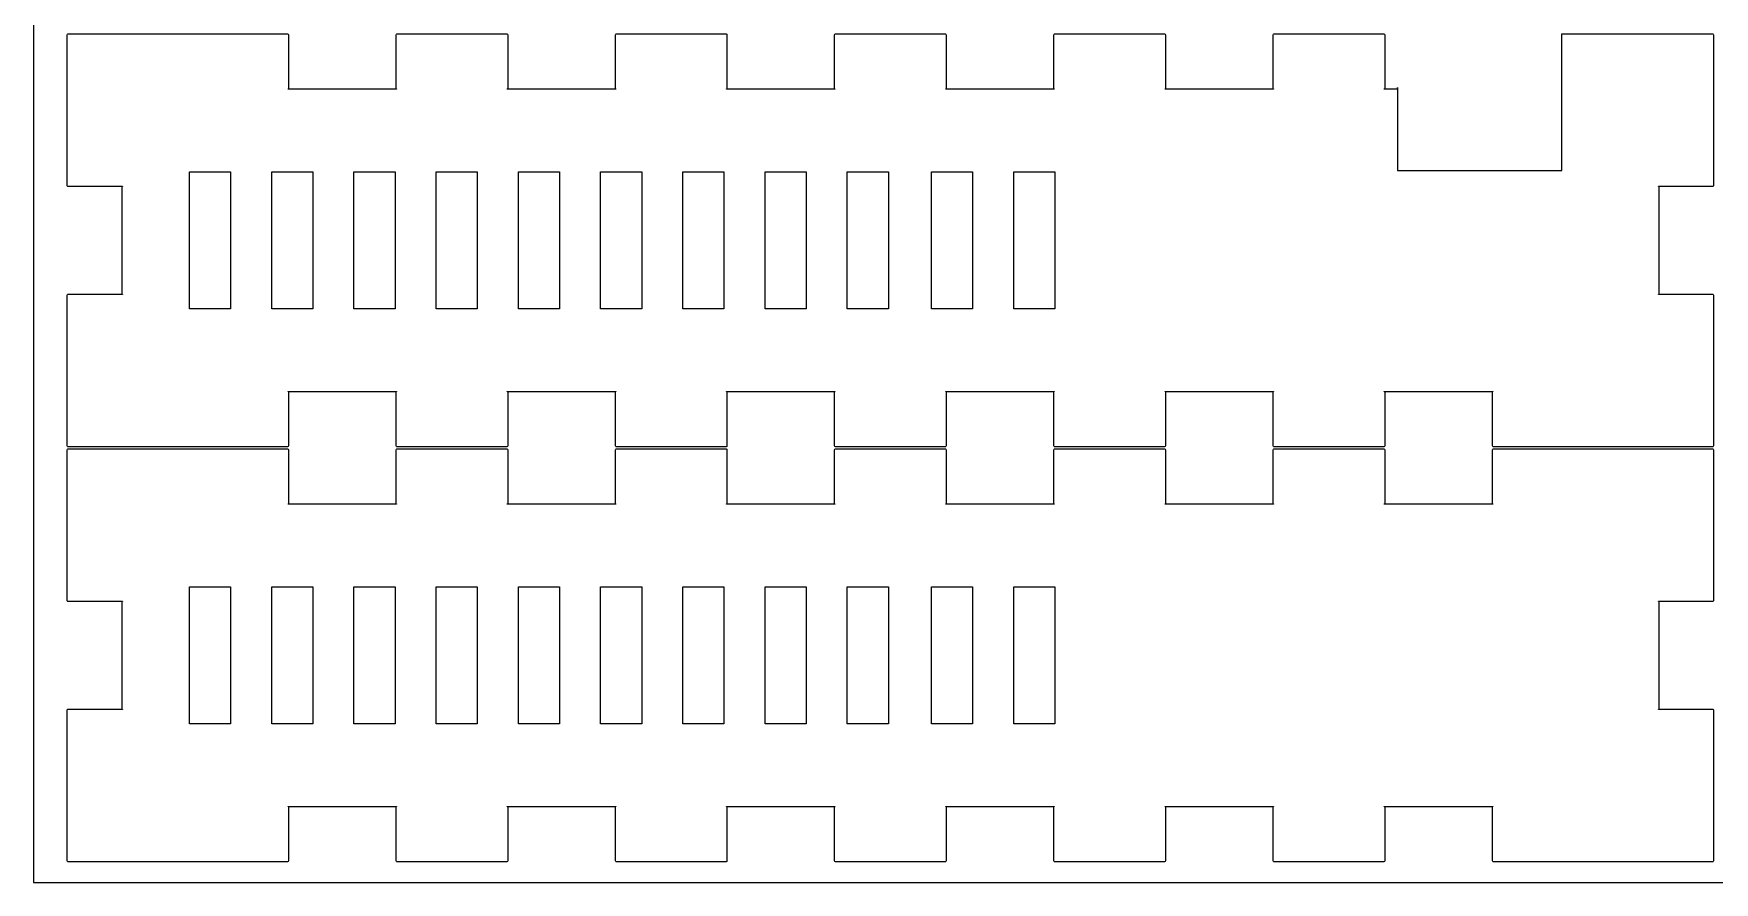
# Model space of a CAD drawing. Extents: x -34 to 366, y 525 to 825.
# Drawn here: x -33.8 to 88.8, y 525.1 to 587.1 of the extents above; entities that cross this region are included whole.
import ezdxf

# ---------------------------------------------------------------- set-up
doc = ezdxf.new("R2010")
doc.units = 0
doc.header["$MEASUREMENT"] = 0
doc.layers.add('CUT', color=30, linetype='CONTINUOUS')

msp = doc.modelspace()

# ---------------------------------------------------------------- linework, layer by layer
at = {"layer": 'CUT'}
for p, q in [((-31.38, 587), (-31.36, 587.04)), ((-31.38, 586.99), (-31.38, 587)), ((-31.38, 582.99), (-31.38, 586.99)), ((-31.36, 587.04), (-31.33, 587.06)), ((-31.33, 587.06), (-31.31, 587.06)), ((-31.31, 587.06), (-27.31, 587.06)), ((-27.31, 587.06), (-15.31, 587.06)), ((-15.31, 587.06), (-15.3, 587.06)), ((-15.3, 587.06), (-15.26, 587.04)), ((-15.26, 587.04), (-15.24, 587)), ((-15.24, 587), (-15.24, 586.99)), ((-15.24, 586.99), (-15.24, 583.06)), ((-7.38, 587), (-7.36, 587.04)), ((-7.38, 586.99), (-7.38, 587)), ((-7.38, 583.06), (-7.38, 586.99)), ((-7.36, 587.04), (-7.33, 587.06)), ((-7.33, 587.06), (-7.31, 587.06)), ((-7.31, 587.06), (0.69, 587.06)), ((0.69, 587.06), (0.7, 587.06)), ((0.7, 587.06), (0.74, 587.04)), ((0.74, 587.04), (0.76, 587)), ((0.76, 587), (0.76, 586.99)), ((0.76, 586.99), (0.76, 583.06)), ((8.62, 587), (8.64, 587.04)), ((8.62, 586.99), (8.62, 587)), ((8.62, 583.06), (8.62, 586.99)), ((8.64, 587.04), (8.67, 587.06)), ((8.67, 587.06), (8.69, 587.06)), ((8.69, 587.06), (16.69, 587.06)), ((16.69, 587.06), (16.7, 587.06)), ((16.7, 587.06), (16.74, 587.04)), ((16.74, 587.04), (16.76, 587)), ((16.76, 587), (16.76, 586.99)), ((16.76, 586.99), (16.76, 583.06)), ((24.62, 587), (24.64, 587.04)), ((24.62, 586.99), (24.62, 587)), ((24.62, 583.06), (24.62, 586.99)), ((24.64, 587.04), (24.67, 587.06)), ((24.67, 587.06), (24.69, 587.06)), ((24.69, 587.06), (32.69, 587.06)), ((32.69, 587.06), (32.7, 587.06)), ((32.7, 587.06), (32.74, 587.04)), ((32.74, 587.04), (32.76, 587)), ((32.76, 587), (32.76, 586.99)), ((32.76, 586.99), (32.76, 583.06)), ((40.62, 587), (40.64, 587.04)), ((40.62, 586.99), (40.62, 587)), ((40.62, 583.06), (40.62, 586.99)), ((40.64, 587.04), (40.67, 587.06)), ((40.67, 587.06), (40.69, 587.06)), ((40.69, 587.06), (48.69, 587.06)), ((48.69, 587.06), (48.7, 587.06)), ((48.7, 587.06), (48.74, 587.04)), ((48.74, 587.04), (48.76, 587)), ((48.76, 587), (48.76, 586.99)), ((48.76, 586.99), (48.76, 583.06)), ((56.62, 587), (56.64, 587.04)), ((56.62, 586.99), (56.62, 587)), ((56.62, 583.06), (56.62, 586.99)), ((56.64, 587.04), (56.67, 587.06)), ((56.67, 587.06), (56.69, 587.06)), ((56.69, 587.06), (64.69, 587.06)), ((64.69, 587.06), (64.7, 587.06)), ((64.7, 587.06), (64.74, 587.04)), ((64.74, 587.04), (64.76, 587)), ((64.76, 587), (64.76, 586.99)), ((64.76, 586.99), (64.76, 583.06)), ((77.69, 583.14), (77.69, 587.06)), ((77.69, 587.06), (84.69, 587.06)), ((84.69, 587.06), (88.69, 587.06)), ((88.69, 587.06), (88.7, 587.06)), ((88.7, 587.06), (88.74, 587.04)), ((88.74, 587.04), (88.76, 587)), ((88.76, 587), (88.76, 586.99)), ((88.76, 586.99), (88.76, 582.99)), ((-31.38, 575.99), (-31.38, 582.99)), ((-15.27, 583.05), (-15.25, 583.06)), ((-15.27, 583.03), (-15.27, 583.05)), ((-15.25, 583.03), (-15.27, 583.03)), ((-15.25, 583.06), (-15.24, 583.06)), ((-15.24, 583.05), (-15.25, 583.03)), ((-15.24, 583.06), (-15.24, 583.05)), ((-15.24, 583.06), (-7.38, 583.06)), ((-7.38, 583.06), (-7.38, 583.06)), ((-7.38, 583.06), (-7.35, 583.05)), ((-7.38, 583.05), (-7.38, 583.06)), ((-7.37, 583.03), (-7.38, 583.05)), ((-7.36, 583.03), (-7.37, 583.03)), ((-7.35, 583.05), (-7.36, 583.03)), ((0.73, 583.05), (0.75, 583.06)), ((0.73, 583.03), (0.73, 583.05)), ((0.75, 583.03), (0.73, 583.03)), ((0.75, 583.06), (0.76, 583.06)), ((0.76, 583.05), (0.75, 583.03)), ((0.76, 583.06), (0.76, 583.05)), ((0.76, 583.06), (8.62, 583.06)), ((8.62, 583.06), (8.62, 583.06)), ((8.62, 583.06), (8.65, 583.05)), ((8.62, 583.05), (8.62, 583.06)), ((8.63, 583.03), (8.62, 583.05)), ((8.64, 583.03), (8.63, 583.03)), ((8.65, 583.05), (8.64, 583.03)), ((16.73, 583.05), (16.75, 583.06)), ((16.73, 583.03), (16.73, 583.05)), ((16.75, 583.03), (16.73, 583.03)), ((16.75, 583.06), (16.76, 583.06)), ((16.76, 583.05), (16.75, 583.03)), ((16.76, 583.06), (16.76, 583.05)), ((16.76, 583.06), (24.62, 583.06)), ((24.62, 583.06), (24.62, 583.06)), ((24.62, 583.06), (24.65, 583.05)), ((24.62, 583.05), (24.62, 583.06)), ((24.63, 583.03), (24.62, 583.05)), ((24.64, 583.03), (24.63, 583.03)), ((24.65, 583.05), (24.64, 583.03)), ((32.73, 583.05), (32.75, 583.06)), ((32.73, 583.03), (32.73, 583.05)), ((32.75, 583.03), (32.73, 583.03)), ((32.75, 583.06), (32.76, 583.06)), ((32.76, 583.05), (32.75, 583.03)), ((32.76, 583.06), (32.76, 583.05)), ((32.76, 583.06), (40.62, 583.06)), ((40.62, 583.06), (40.62, 583.06)), ((40.62, 583.06), (40.65, 583.05)), ((40.62, 583.05), (40.62, 583.06)), ((40.63, 583.03), (40.62, 583.05)), ((40.64, 583.03), (40.63, 583.03)), ((40.65, 583.05), (40.64, 583.03)), ((48.73, 583.05), (48.75, 583.06)), ((48.73, 583.03), (48.73, 583.05)), ((48.75, 583.03), (48.73, 583.03)), ((48.75, 583.06), (48.76, 583.06)), ((48.76, 583.05), (48.75, 583.03)), ((48.76, 583.06), (48.76, 583.05)), ((48.76, 583.06), (56.62, 583.06)), ((56.62, 583.06), (56.62, 583.06)), ((56.62, 583.06), (56.65, 583.05)), ((56.62, 583.05), (56.62, 583.06)), ((56.63, 583.03), (56.62, 583.05)), ((56.64, 583.03), (56.63, 583.03)), ((56.65, 583.05), (56.64, 583.03)), ((64.73, 583.05), (64.75, 583.06)), ((64.73, 583.03), (64.73, 583.05)), ((64.75, 583.03), (64.73, 583.03)), ((64.75, 583.06), (64.76, 583.06)), ((64.76, 583.05), (64.75, 583.03)), ((64.76, 583.06), (65.69, 583.06)), ((64.76, 583.06), (64.76, 583.05)), ((65.69, 583.06), (65.69, 583.14)), ((65.69, 583.14), (65.69, 577.09)), ((77.69, 577.09), (77.69, 583.14)), ((88.76, 582.99), (88.76, 575.99)), ((-22.46, 566.99), (-22.46, 576.99)), ((-22.46, 576.99), (-19.46, 576.99)), ((-19.46, 576.99), (-19.46, 566.99)), ((-16.46, 566.99), (-16.46, 576.99)), ((-16.46, 576.99), (-13.46, 576.99)), ((-13.46, 576.99), (-13.46, 566.99)), ((-10.46, 566.99), (-10.46, 576.99)), ((-10.46, 576.99), (-7.46, 576.99)), ((-7.46, 576.99), (-7.46, 566.99)), ((-4.46, 566.99), (-4.46, 576.99)), ((-4.46, 576.99), (-1.46, 576.99)), ((-1.46, 576.99), (-1.46, 566.99)), ((1.54, 566.99), (1.54, 576.99)), ((1.54, 576.99), (4.54, 576.99)), ((4.54, 576.99), (4.54, 566.99)), ((7.54, 566.99), (7.54, 576.99)), ((7.54, 576.99), (10.54, 576.99)), ((10.54, 576.99), (10.54, 566.99)), ((13.54, 566.99), (13.54, 576.99)), ((13.54, 576.99), (16.54, 576.99)), ((16.54, 576.99), (16.54, 566.99)), ((19.54, 566.99), (19.54, 576.99)), ((19.54, 576.99), (22.54, 576.99)), ((22.54, 576.99), (22.54, 566.99)), ((25.54, 566.99), (25.54, 576.99)), ((25.54, 576.99), (28.54, 576.99)), ((28.54, 576.99), (28.54, 566.99)), ((31.69, 566.99), (31.69, 576.99)), ((31.69, 576.99), (34.69, 576.99)), ((34.69, 576.99), (34.69, 566.99)), ((37.69, 566.99), (37.69, 576.99)), ((37.69, 576.99), (40.69, 576.99)), ((40.69, 576.99), (40.69, 566.99)), ((65.69, 577.09), (77.69, 577.09)), ((-31.38, 575.98), (-31.38, 575.99)), ((-31.36, 575.94), (-31.38, 575.98)), ((-31.33, 575.92), (-31.36, 575.94)), ((-31.31, 575.92), (-31.33, 575.92)), ((-27.38, 575.92), (-31.31, 575.92)), ((-27.38, 575.93), (-27.37, 575.95)), ((-27.38, 575.92), (-27.38, 575.93)), ((-27.38, 568.06), (-27.38, 575.92)), ((-27.37, 575.92), (-27.38, 575.92)), ((-27.37, 575.95), (-27.36, 575.95)), ((-27.35, 575.93), (-27.37, 575.92)), ((-27.36, 575.95), (-27.35, 575.93)), ((84.73, 575.93), (84.73, 575.95)), ((84.73, 575.95), (84.75, 575.95)), ((84.75, 575.92), (84.73, 575.93)), ((84.75, 575.95), (84.76, 575.93)), ((84.76, 575.92), (84.75, 575.92)), ((84.76, 575.93), (84.76, 575.92)), ((88.69, 575.92), (84.76, 575.92)), ((84.76, 575.92), (84.76, 568.06)), ((88.7, 575.92), (88.69, 575.92)), ((88.74, 575.94), (88.7, 575.92)), ((88.76, 575.98), (88.74, 575.94)), ((88.76, 575.99), (88.76, 575.98)), ((-31.38, 568), (-31.36, 568.04)), ((-31.38, 567.99), (-31.38, 568)), ((-31.38, 560.99), (-31.38, 567.99)), ((-31.36, 568.04), (-31.33, 568.06)), ((-31.33, 568.06), (-31.31, 568.06)), ((-31.31, 568.06), (-27.38, 568.06)), ((-27.38, 568.06), (-27.37, 568.06)), ((-27.38, 568.05), (-27.38, 568.06)), ((-27.37, 568.03), (-27.38, 568.05)), ((-27.37, 568.06), (-27.35, 568.05)), ((-27.36, 568.03), (-27.37, 568.03)), ((-27.35, 568.05), (-27.36, 568.03)), ((84.73, 568.05), (84.75, 568.06)), ((84.73, 568.03), (84.73, 568.05)), ((84.75, 568.03), (84.73, 568.03)), ((84.75, 568.06), (84.76, 568.06)), ((84.76, 568.05), (84.75, 568.03)), ((84.76, 568.06), (84.76, 568.05)), ((84.76, 568.06), (88.69, 568.06)), ((88.69, 568.06), (88.7, 568.06)), ((88.7, 568.06), (88.74, 568.04)), ((88.74, 568.04), (88.76, 568)), ((88.76, 568), (88.76, 567.99)), ((88.76, 567.99), (88.76, 560.99)), ((-19.46, 566.99), (-22.46, 566.99)), ((-13.46, 566.99), (-16.46, 566.99)), ((-7.46, 566.99), (-10.46, 566.99)), ((-1.46, 566.99), (-4.46, 566.99)), ((4.54, 566.99), (1.54, 566.99)), ((10.54, 566.99), (7.54, 566.99)), ((16.54, 566.99), (13.54, 566.99)), ((22.54, 566.99), (19.54, 566.99)), ((28.54, 566.99), (25.54, 566.99)), ((34.69, 566.99), (31.69, 566.99)), ((40.69, 566.99), (37.69, 566.99)), ((-31.38, 556.99), (-31.38, 560.99)), ((-15.27, 560.93), (-15.27, 560.95)), ((-15.27, 560.95), (-15.25, 560.95)), ((-15.25, 560.92), (-15.27, 560.93)), ((-15.25, 560.95), (-15.24, 560.93)), ((-15.24, 560.92), (-15.25, 560.92)), ((-15.24, 560.93), (-15.24, 560.92)), ((-7.38, 560.92), (-15.24, 560.92)), ((-15.24, 560.92), (-15.24, 556.99)), ((-7.38, 560.93), (-7.37, 560.95)), ((-7.38, 560.92), (-7.38, 560.93)), ((-7.35, 560.93), (-7.38, 560.92)), ((-7.38, 556.99), (-7.38, 560.92)), ((-7.38, 560.92), (-7.38, 560.92)), ((-7.37, 560.95), (-7.36, 560.95)), ((-7.36, 560.95), (-7.35, 560.93)), ((0.73, 560.93), (0.73, 560.95)), ((0.73, 560.95), (0.75, 560.95)), ((0.75, 560.92), (0.73, 560.93)), ((0.75, 560.95), (0.76, 560.93)), ((0.76, 560.92), (0.75, 560.92)), ((0.76, 560.93), (0.76, 560.92)), ((8.62, 560.92), (0.76, 560.92)), ((0.76, 560.92), (0.76, 556.99)), ((8.62, 560.93), (8.63, 560.95)), ((8.62, 560.92), (8.62, 560.93)), ((8.65, 560.93), (8.62, 560.92)), ((8.62, 556.99), (8.62, 560.92)), ((8.62, 560.92), (8.62, 560.92)), ((8.63, 560.95), (8.64, 560.95)), ((8.64, 560.95), (8.65, 560.93)), ((16.73, 560.93), (16.73, 560.95)), ((16.73, 560.95), (16.75, 560.95)), ((16.75, 560.92), (16.73, 560.93)), ((16.75, 560.95), (16.76, 560.93)), ((16.76, 560.92), (16.75, 560.92)), ((16.76, 560.93), (16.76, 560.92)), ((24.62, 560.92), (16.76, 560.92)), ((16.76, 560.92), (16.76, 556.99)), ((24.62, 560.93), (24.63, 560.95)), ((24.62, 560.92), (24.62, 560.93)), ((24.65, 560.93), (24.62, 560.92)), ((24.62, 556.99), (24.62, 560.92)), ((24.62, 560.92), (24.62, 560.92)), ((24.63, 560.95), (24.64, 560.95)), ((24.64, 560.95), (24.65, 560.93)), ((32.73, 560.93), (32.73, 560.95)), ((32.73, 560.95), (32.75, 560.95)), ((32.75, 560.92), (32.73, 560.93)), ((32.75, 560.95), (32.76, 560.93)), ((32.76, 560.92), (32.75, 560.92)), ((32.76, 560.93), (32.76, 560.92)), ((40.62, 560.92), (32.76, 560.92)), ((32.76, 560.92), (32.76, 556.99)), ((40.62, 560.93), (40.63, 560.95)), ((40.62, 560.92), (40.62, 560.93)), ((40.65, 560.93), (40.62, 560.92)), ((40.62, 556.99), (40.62, 560.92)), ((40.62, 560.92), (40.62, 560.92)), ((40.63, 560.95), (40.64, 560.95)), ((40.64, 560.95), (40.65, 560.93)), ((48.73, 560.93), (48.73, 560.95)), ((48.73, 560.95), (48.75, 560.95)), ((48.75, 560.92), (48.73, 560.93)), ((48.75, 560.95), (48.76, 560.93)), ((48.76, 560.92), (48.75, 560.92)), ((48.76, 560.93), (48.76, 560.92)), ((56.62, 560.92), (48.76, 560.92)), ((48.76, 560.92), (48.76, 556.99)), ((56.62, 560.93), (56.63, 560.95)), ((56.62, 560.92), (56.62, 560.93)), ((56.65, 560.93), (56.62, 560.92)), ((56.62, 556.99), (56.62, 560.92)), ((56.62, 560.92), (56.62, 560.92)), ((56.63, 560.95), (56.64, 560.95)), ((56.64, 560.95), (56.65, 560.93)), ((64.73, 560.93), (64.73, 560.95)), ((64.73, 560.95), (64.75, 560.95)), ((64.75, 560.92), (64.73, 560.93)), ((64.75, 560.95), (64.76, 560.93)), ((64.76, 560.92), (64.75, 560.92)), ((64.76, 560.93), (64.76, 560.92)), ((72.62, 560.92), (64.76, 560.92)), ((64.76, 560.92), (64.76, 556.99)), ((72.62, 560.93), (72.63, 560.95)), ((72.62, 560.92), (72.62, 560.93)), ((72.65, 560.93), (72.62, 560.92)), ((72.62, 556.99), (72.62, 560.92)), ((72.62, 560.92), (72.62, 560.92)), ((72.63, 560.95), (72.64, 560.95)), ((72.64, 560.95), (72.65, 560.93)), ((88.76, 560.99), (88.76, 556.99)), ((-31.38, 556.98), (-31.38, 556.99)), ((-31.36, 556.94), (-31.38, 556.98)), ((-31.33, 556.92), (-31.36, 556.94)), ((-31.31, 556.92), (-31.33, 556.92)), ((-27.31, 556.92), (-31.31, 556.92)), ((-15.31, 556.92), (-27.31, 556.92)), ((-15.3, 556.92), (-15.31, 556.92)), ((-15.26, 556.94), (-15.3, 556.92)), ((-15.24, 556.98), (-15.26, 556.94)), ((-15.24, 556.99), (-15.24, 556.98)), ((-7.38, 556.98), (-7.38, 556.99)), ((-7.36, 556.94), (-7.38, 556.98)), ((-7.33, 556.92), (-7.36, 556.94)), ((-7.31, 556.92), (-7.33, 556.92)), ((0.69, 556.92), (-7.31, 556.92)), ((0.7, 556.92), (0.69, 556.92)), ((0.74, 556.94), (0.7, 556.92)), ((0.76, 556.98), (0.74, 556.94)), ((0.76, 556.99), (0.76, 556.98)), ((8.62, 556.98), (8.62, 556.99)), ((8.64, 556.94), (8.62, 556.98)), ((8.67, 556.92), (8.64, 556.94)), ((8.69, 556.92), (8.67, 556.92)), ((16.69, 556.92), (8.69, 556.92)), ((16.7, 556.92), (16.69, 556.92)), ((16.74, 556.94), (16.7, 556.92)), ((16.76, 556.98), (16.74, 556.94)), ((16.76, 556.99), (16.76, 556.98)), ((24.62, 556.98), (24.62, 556.99)), ((24.64, 556.94), (24.62, 556.98)), ((24.67, 556.92), (24.64, 556.94)), ((24.69, 556.92), (24.67, 556.92)), ((32.69, 556.92), (24.69, 556.92)), ((32.7, 556.92), (32.69, 556.92)), ((32.74, 556.94), (32.7, 556.92)), ((32.76, 556.98), (32.74, 556.94)), ((32.76, 556.99), (32.76, 556.98)), ((40.62, 556.98), (40.62, 556.99)), ((40.64, 556.94), (40.62, 556.98)), ((40.67, 556.92), (40.64, 556.94)), ((40.69, 556.92), (40.67, 556.92)), ((48.69, 556.92), (40.69, 556.92)), ((48.7, 556.92), (48.69, 556.92)), ((48.74, 556.94), (48.7, 556.92)), ((48.76, 556.98), (48.74, 556.94)), ((48.76, 556.99), (48.76, 556.98)), ((56.62, 556.98), (56.62, 556.99)), ((56.64, 556.94), (56.62, 556.98)), ((56.67, 556.92), (56.64, 556.94)), ((56.69, 556.92), (56.67, 556.92)), ((64.69, 556.92), (56.69, 556.92)), ((64.7, 556.92), (64.69, 556.92)), ((64.74, 556.94), (64.7, 556.92)), ((64.76, 556.98), (64.74, 556.94)), ((64.76, 556.99), (64.76, 556.98)), ((72.62, 556.98), (72.62, 556.99)), ((72.64, 556.94), (72.62, 556.98)), ((72.67, 556.92), (72.64, 556.94)), ((72.69, 556.92), (72.67, 556.92)), ((84.69, 556.92), (72.69, 556.92)), ((88.69, 556.92), (84.69, 556.92)), ((88.7, 556.92), (88.69, 556.92)), ((88.74, 556.94), (88.7, 556.92)), ((88.76, 556.98), (88.74, 556.94)), ((88.76, 556.99), (88.76, 556.98)), ((-22.46, 536.69), (-22.46, 546.69)), ((-22.46, 546.69), (-19.46, 546.69)), ((-19.46, 546.69), (-19.46, 536.69)), ((-16.46, 536.69), (-16.46, 546.69)), ((-16.46, 546.69), (-13.46, 546.69)), ((-13.46, 546.69), (-13.46, 536.69)), ((-10.46, 536.69), (-10.46, 546.69)), ((-10.46, 546.69), (-7.46, 546.69)), ((-7.46, 546.69), (-7.46, 536.69)), ((-4.46, 536.69), (-4.46, 546.69)), ((-4.46, 546.69), (-1.46, 546.69)), ((-1.46, 546.69), (-1.46, 536.69)), ((1.54, 536.69), (1.54, 546.69)), ((1.54, 546.69), (4.54, 546.69)), ((4.54, 546.69), (4.54, 536.69)), ((7.54, 536.69), (7.54, 546.69)), ((7.54, 546.69), (10.54, 546.69)), ((10.54, 546.69), (10.54, 536.69)), ((13.54, 536.69), (13.54, 546.69)), ((13.54, 546.69), (16.54, 546.69)), ((16.54, 546.69), (16.54, 536.69)), ((19.54, 536.69), (19.54, 546.69)), ((19.54, 546.69), (22.54, 546.69)), ((22.54, 546.69), (22.54, 536.69)), ((25.54, 536.69), (25.54, 546.69)), ((25.54, 546.69), (28.54, 546.69)), ((28.54, 546.69), (28.54, 536.69)), ((31.69, 536.69), (31.69, 546.69)), ((31.69, 546.69), (34.69, 546.69)), ((34.69, 546.69), (34.69, 536.69)), ((37.69, 536.69), (37.69, 546.69)), ((37.69, 546.69), (40.69, 546.69)), ((40.69, 546.69), (40.69, 536.69)), ((-19.46, 536.69), (-22.46, 536.69)), ((-13.46, 536.69), (-16.46, 536.69)), ((-7.46, 536.69), (-10.46, 536.69)), ((-1.46, 536.69), (-4.46, 536.69)), ((4.54, 536.69), (1.54, 536.69)), ((10.54, 536.69), (7.54, 536.69)), ((16.54, 536.69), (13.54, 536.69)), ((22.54, 536.69), (19.54, 536.69)), ((28.54, 536.69), (25.54, 536.69)), ((34.69, 536.69), (31.69, 536.69)), ((40.69, 536.69), (37.69, 536.69))]:
    msp.add_line(p, q, dxfattribs=at)
at = {"layer": 'CUT', "color": 0}
for p, q in [((-31.38, 556.7), (-31.36, 556.74)), ((-31.38, 556.69), (-31.38, 556.7)), ((-31.38, 552.69), (-31.38, 556.69)), ((-31.36, 556.74), (-31.33, 556.76)), ((-31.33, 556.76), (-31.31, 556.76)), ((-31.31, 556.76), (-27.31, 556.76)), ((-27.31, 556.76), (-15.31, 556.76)), ((-15.31, 556.76), (-15.3, 556.76)), ((-15.3, 556.76), (-15.26, 556.74)), ((-15.26, 556.74), (-15.24, 556.7)), ((-15.24, 556.7), (-15.24, 556.69)), ((-15.24, 556.69), (-15.24, 552.76)), ((-7.38, 556.7), (-7.36, 556.74)), ((-7.38, 556.69), (-7.38, 556.7)), ((-7.38, 552.76), (-7.38, 556.69)), ((-7.36, 556.74), (-7.33, 556.76)), ((-7.33, 556.76), (-7.31, 556.76)), ((-7.31, 556.76), (0.69, 556.76)), ((0.69, 556.76), (0.7, 556.76)), ((0.7, 556.76), (0.74, 556.74)), ((0.74, 556.74), (0.76, 556.7)), ((0.76, 556.7), (0.76, 556.69)), ((0.76, 556.69), (0.76, 552.76)), ((8.62, 556.7), (8.64, 556.74)), ((8.62, 556.69), (8.62, 556.7)), ((8.62, 552.76), (8.62, 556.69)), ((8.64, 556.74), (8.67, 556.76)), ((8.67, 556.76), (8.69, 556.76)), ((8.69, 556.76), (16.69, 556.76)), ((16.69, 556.76), (16.7, 556.76)), ((16.7, 556.76), (16.74, 556.74)), ((16.74, 556.74), (16.76, 556.7)), ((16.76, 556.7), (16.76, 556.69)), ((16.76, 556.69), (16.76, 552.76)), ((24.62, 556.7), (24.64, 556.74)), ((24.62, 556.69), (24.62, 556.7)), ((24.62, 552.76), (24.62, 556.69)), ((24.64, 556.74), (24.67, 556.76)), ((24.67, 556.76), (24.69, 556.76)), ((24.69, 556.76), (32.69, 556.76)), ((32.69, 556.76), (32.7, 556.76)), ((32.7, 556.76), (32.74, 556.74)), ((32.74, 556.74), (32.76, 556.7)), ((32.76, 556.7), (32.76, 556.69)), ((32.76, 556.69), (32.76, 552.76)), ((40.62, 556.7), (40.64, 556.74)), ((40.62, 556.69), (40.62, 556.7)), ((40.62, 552.76), (40.62, 556.69)), ((40.64, 556.74), (40.67, 556.76)), ((40.67, 556.76), (40.69, 556.76)), ((40.69, 556.76), (48.69, 556.76)), ((48.69, 556.76), (48.7, 556.76)), ((48.7, 556.76), (48.74, 556.74)), ((48.74, 556.74), (48.76, 556.7)), ((48.76, 556.7), (48.76, 556.69)), ((48.76, 556.69), (48.76, 552.76)), ((56.62, 556.7), (56.64, 556.74)), ((56.62, 556.69), (56.62, 556.7)), ((56.62, 552.76), (56.62, 556.69)), ((56.64, 556.74), (56.67, 556.76)), ((56.67, 556.76), (56.69, 556.76)), ((56.69, 556.76), (64.69, 556.76)), ((64.69, 556.76), (64.7, 556.76)), ((64.7, 556.76), (64.74, 556.74)), ((64.74, 556.74), (64.76, 556.7)), ((64.76, 556.7), (64.76, 556.69)), ((64.76, 556.69), (64.76, 552.76)), ((72.62, 556.7), (72.64, 556.74)), ((72.62, 556.69), (72.62, 556.7)), ((72.62, 552.76), (72.62, 556.69)), ((72.64, 556.74), (72.67, 556.76)), ((72.67, 556.76), (72.69, 556.76)), ((72.69, 556.76), (84.69, 556.76)), ((84.69, 556.76), (88.69, 556.76)), ((88.69, 556.76), (88.7, 556.76)), ((88.7, 556.76), (88.74, 556.74)), ((88.74, 556.74), (88.76, 556.7)), ((88.76, 556.7), (88.76, 556.69)), ((88.76, 556.69), (88.76, 552.69)), ((-31.38, 545.69), (-31.38, 552.69)), ((-15.27, 552.75), (-15.25, 552.76)), ((-15.27, 552.73), (-15.27, 552.75)), ((-15.25, 552.73), (-15.27, 552.73)), ((-15.25, 552.76), (-15.24, 552.76)), ((-15.24, 552.75), (-15.25, 552.73)), ((-15.24, 552.76), (-15.24, 552.75)), ((-15.24, 552.76), (-7.38, 552.76)), ((-7.38, 552.76), (-7.38, 552.76)), ((-7.38, 552.76), (-7.35, 552.75)), ((-7.38, 552.75), (-7.38, 552.76)), ((-7.37, 552.73), (-7.38, 552.75)), ((-7.36, 552.73), (-7.37, 552.73)), ((-7.35, 552.75), (-7.36, 552.73)), ((0.73, 552.75), (0.75, 552.76)), ((0.73, 552.73), (0.73, 552.75)), ((0.75, 552.73), (0.73, 552.73)), ((0.75, 552.76), (0.76, 552.76)), ((0.76, 552.75), (0.75, 552.73)), ((0.76, 552.76), (0.76, 552.75)), ((0.76, 552.76), (8.62, 552.76)), ((8.62, 552.76), (8.62, 552.76)), ((8.62, 552.76), (8.65, 552.75)), ((8.62, 552.75), (8.62, 552.76)), ((8.63, 552.73), (8.62, 552.75)), ((8.64, 552.73), (8.63, 552.73)), ((8.65, 552.75), (8.64, 552.73)), ((16.73, 552.75), (16.75, 552.76)), ((16.73, 552.73), (16.73, 552.75)), ((16.75, 552.73), (16.73, 552.73)), ((16.75, 552.76), (16.76, 552.76)), ((16.76, 552.75), (16.75, 552.73)), ((16.76, 552.76), (16.76, 552.75)), ((16.76, 552.76), (24.62, 552.76)), ((24.62, 552.76), (24.62, 552.76)), ((24.62, 552.76), (24.65, 552.75)), ((24.62, 552.75), (24.62, 552.76)), ((24.63, 552.73), (24.62, 552.75)), ((24.64, 552.73), (24.63, 552.73)), ((24.65, 552.75), (24.64, 552.73)), ((32.73, 552.75), (32.75, 552.76)), ((32.73, 552.73), (32.73, 552.75)), ((32.75, 552.73), (32.73, 552.73)), ((32.75, 552.76), (32.76, 552.76)), ((32.76, 552.75), (32.75, 552.73)), ((32.76, 552.76), (32.76, 552.75)), ((32.76, 552.76), (40.62, 552.76)), ((40.62, 552.76), (40.62, 552.76)), ((40.62, 552.76), (40.65, 552.75)), ((40.62, 552.75), (40.62, 552.76)), ((40.63, 552.73), (40.62, 552.75)), ((40.64, 552.73), (40.63, 552.73)), ((40.65, 552.75), (40.64, 552.73)), ((48.73, 552.75), (48.75, 552.76)), ((48.73, 552.73), (48.73, 552.75)), ((48.75, 552.73), (48.73, 552.73)), ((48.75, 552.76), (48.76, 552.76)), ((48.76, 552.75), (48.75, 552.73)), ((48.76, 552.76), (48.76, 552.75)), ((48.76, 552.76), (56.62, 552.76)), ((56.62, 552.76), (56.62, 552.76)), ((56.62, 552.76), (56.65, 552.75)), ((56.62, 552.75), (56.62, 552.76)), ((56.63, 552.73), (56.62, 552.75)), ((56.64, 552.73), (56.63, 552.73)), ((56.65, 552.75), (56.64, 552.73)), ((64.73, 552.75), (64.75, 552.76)), ((64.73, 552.73), (64.73, 552.75)), ((64.75, 552.73), (64.73, 552.73)), ((64.75, 552.76), (64.76, 552.76)), ((64.76, 552.75), (64.75, 552.73)), ((64.76, 552.76), (64.76, 552.75)), ((64.76, 552.76), (72.62, 552.76)), ((72.62, 552.76), (72.62, 552.76)), ((72.62, 552.76), (72.65, 552.75)), ((72.62, 552.75), (72.62, 552.76)), ((72.63, 552.73), (72.62, 552.75)), ((72.64, 552.73), (72.63, 552.73)), ((72.65, 552.75), (72.64, 552.73)), ((88.76, 552.69), (88.76, 545.69)), ((-31.38, 545.68), (-31.38, 545.69)), ((-31.36, 545.64), (-31.38, 545.68)), ((-31.33, 545.62), (-31.36, 545.64)), ((-31.31, 545.62), (-31.33, 545.62)), ((-27.38, 545.62), (-31.31, 545.62)), ((-27.38, 545.63), (-27.37, 545.65)), ((-27.38, 545.62), (-27.38, 545.63)), ((-27.38, 537.76), (-27.38, 545.62)), ((-27.37, 545.62), (-27.38, 545.62)), ((-27.37, 545.65), (-27.36, 545.65)), ((-27.35, 545.63), (-27.37, 545.62)), ((-27.36, 545.65), (-27.35, 545.63)), ((84.73, 545.63), (84.73, 545.65)), ((84.73, 545.65), (84.75, 545.65)), ((84.75, 545.62), (84.73, 545.63)), ((84.75, 545.65), (84.76, 545.63)), ((84.76, 545.62), (84.75, 545.62)), ((84.76, 545.63), (84.76, 545.62)), ((88.69, 545.62), (84.76, 545.62)), ((84.76, 545.62), (84.76, 537.76)), ((88.7, 545.62), (88.69, 545.62)), ((88.74, 545.64), (88.7, 545.62)), ((88.76, 545.68), (88.74, 545.64)), ((88.76, 545.69), (88.76, 545.68)), ((-31.38, 537.7), (-31.36, 537.74)), ((-31.38, 537.69), (-31.38, 537.7)), ((-31.38, 530.69), (-31.38, 537.69)), ((-31.36, 537.74), (-31.33, 537.76)), ((-31.33, 537.76), (-31.31, 537.76)), ((-31.31, 537.76), (-27.38, 537.76)), ((-27.38, 537.76), (-27.37, 537.76)), ((-27.38, 537.75), (-27.38, 537.76)), ((-27.37, 537.73), (-27.38, 537.75)), ((-27.37, 537.76), (-27.35, 537.75)), ((-27.36, 537.73), (-27.37, 537.73)), ((-27.35, 537.75), (-27.36, 537.73)), ((84.73, 537.75), (84.75, 537.76)), ((84.73, 537.73), (84.73, 537.75)), ((84.75, 537.73), (84.73, 537.73)), ((84.75, 537.76), (84.76, 537.76)), ((84.76, 537.75), (84.75, 537.73)), ((84.76, 537.76), (84.76, 537.75)), ((84.76, 537.76), (88.69, 537.76)), ((88.69, 537.76), (88.7, 537.76)), ((88.7, 537.76), (88.74, 537.74)), ((88.74, 537.74), (88.76, 537.7)), ((88.76, 537.7), (88.76, 537.69)), ((88.76, 537.69), (88.76, 530.69)), ((-31.38, 526.69), (-31.38, 530.69)), ((-15.27, 530.63), (-15.27, 530.65)), ((-15.27, 530.65), (-15.25, 530.65)), ((-15.25, 530.62), (-15.27, 530.63)), ((-15.25, 530.65), (-15.24, 530.63)), ((-15.24, 530.62), (-15.25, 530.62)), ((-15.24, 530.63), (-15.24, 530.62)), ((-7.38, 530.62), (-15.24, 530.62)), ((-15.24, 530.62), (-15.24, 526.69)), ((-7.38, 530.63), (-7.37, 530.65)), ((-7.38, 530.62), (-7.38, 530.63)), ((-7.35, 530.63), (-7.38, 530.62)), ((-7.38, 526.69), (-7.38, 530.62)), ((-7.38, 530.62), (-7.38, 530.62)), ((-7.37, 530.65), (-7.36, 530.65)), ((-7.36, 530.65), (-7.35, 530.63)), ((0.73, 530.63), (0.73, 530.65)), ((0.73, 530.65), (0.75, 530.65)), ((0.75, 530.62), (0.73, 530.63)), ((0.75, 530.65), (0.76, 530.63)), ((0.76, 530.62), (0.75, 530.62)), ((0.76, 530.63), (0.76, 530.62)), ((8.62, 530.62), (0.76, 530.62)), ((0.76, 530.62), (0.76, 526.69)), ((8.62, 530.63), (8.63, 530.65)), ((8.62, 530.62), (8.62, 530.63)), ((8.65, 530.63), (8.62, 530.62)), ((8.62, 526.69), (8.62, 530.62)), ((8.62, 530.62), (8.62, 530.62)), ((8.63, 530.65), (8.64, 530.65)), ((8.64, 530.65), (8.65, 530.63)), ((16.73, 530.63), (16.73, 530.65)), ((16.73, 530.65), (16.75, 530.65)), ((16.75, 530.62), (16.73, 530.63)), ((16.75, 530.65), (16.76, 530.63)), ((16.76, 530.62), (16.75, 530.62)), ((16.76, 530.63), (16.76, 530.62)), ((24.62, 530.62), (16.76, 530.62)), ((16.76, 530.62), (16.76, 526.69)), ((24.62, 530.63), (24.63, 530.65)), ((24.62, 530.62), (24.62, 530.63)), ((24.65, 530.63), (24.62, 530.62)), ((24.62, 526.69), (24.62, 530.62)), ((24.62, 530.62), (24.62, 530.62)), ((24.63, 530.65), (24.64, 530.65)), ((24.64, 530.65), (24.65, 530.63)), ((32.73, 530.63), (32.73, 530.65)), ((32.73, 530.65), (32.75, 530.65)), ((32.75, 530.62), (32.73, 530.63)), ((32.75, 530.65), (32.76, 530.63)), ((32.76, 530.62), (32.75, 530.62)), ((32.76, 530.63), (32.76, 530.62)), ((40.62, 530.62), (32.76, 530.62)), ((32.76, 530.62), (32.76, 526.69)), ((40.62, 530.63), (40.63, 530.65)), ((40.62, 530.62), (40.62, 530.63)), ((40.65, 530.63), (40.62, 530.62)), ((40.62, 526.69), (40.62, 530.62)), ((40.62, 530.62), (40.62, 530.62)), ((40.63, 530.65), (40.64, 530.65)), ((40.64, 530.65), (40.65, 530.63)), ((48.73, 530.63), (48.73, 530.65)), ((48.73, 530.65), (48.75, 530.65)), ((48.75, 530.62), (48.73, 530.63)), ((48.75, 530.65), (48.76, 530.63)), ((48.76, 530.62), (48.75, 530.62)), ((48.76, 530.63), (48.76, 530.62)), ((56.62, 530.62), (48.76, 530.62)), ((48.76, 530.62), (48.76, 526.69)), ((56.62, 530.63), (56.63, 530.65)), ((56.62, 530.62), (56.62, 530.63)), ((56.65, 530.63), (56.62, 530.62)), ((56.62, 526.69), (56.62, 530.62)), ((56.62, 530.62), (56.62, 530.62)), ((56.63, 530.65), (56.64, 530.65)), ((56.64, 530.65), (56.65, 530.63)), ((64.73, 530.63), (64.73, 530.65)), ((64.73, 530.65), (64.75, 530.65)), ((64.75, 530.62), (64.73, 530.63)), ((64.75, 530.65), (64.76, 530.63)), ((64.76, 530.62), (64.75, 530.62)), ((64.76, 530.63), (64.76, 530.62)), ((72.62, 530.62), (64.76, 530.62)), ((64.76, 530.62), (64.76, 526.69)), ((72.62, 530.63), (72.63, 530.65)), ((72.62, 530.62), (72.62, 530.63)), ((72.65, 530.63), (72.62, 530.62)), ((72.62, 526.69), (72.62, 530.62)), ((72.62, 530.62), (72.62, 530.62)), ((72.63, 530.65), (72.64, 530.65)), ((72.64, 530.65), (72.65, 530.63)), ((88.76, 530.69), (88.76, 526.69)), ((-31.38, 526.68), (-31.38, 526.69)), ((-31.36, 526.64), (-31.38, 526.68)), ((-31.33, 526.62), (-31.36, 526.64)), ((-31.31, 526.62), (-31.33, 526.62)), ((-27.31, 526.62), (-31.31, 526.62)), ((-15.31, 526.62), (-27.31, 526.62)), ((-15.3, 526.62), (-15.31, 526.62)), ((-15.26, 526.64), (-15.3, 526.62)), ((-15.24, 526.68), (-15.26, 526.64)), ((-15.24, 526.69), (-15.24, 526.68)), ((-7.38, 526.68), (-7.38, 526.69)), ((-7.36, 526.64), (-7.38, 526.68)), ((-7.33, 526.62), (-7.36, 526.64)), ((-7.31, 526.62), (-7.33, 526.62)), ((0.69, 526.62), (-7.31, 526.62)), ((0.7, 526.62), (0.69, 526.62)), ((0.74, 526.64), (0.7, 526.62)), ((0.76, 526.68), (0.74, 526.64)), ((0.76, 526.69), (0.76, 526.68)), ((8.62, 526.68), (8.62, 526.69)), ((8.64, 526.64), (8.62, 526.68)), ((8.67, 526.62), (8.64, 526.64)), ((8.69, 526.62), (8.67, 526.62)), ((16.69, 526.62), (8.69, 526.62)), ((16.7, 526.62), (16.69, 526.62)), ((16.74, 526.64), (16.7, 526.62)), ((16.76, 526.68), (16.74, 526.64)), ((16.76, 526.69), (16.76, 526.68)), ((24.62, 526.68), (24.62, 526.69)), ((24.64, 526.64), (24.62, 526.68)), ((24.67, 526.62), (24.64, 526.64)), ((24.69, 526.62), (24.67, 526.62)), ((32.69, 526.62), (24.69, 526.62)), ((32.7, 526.62), (32.69, 526.62)), ((32.74, 526.64), (32.7, 526.62)), ((32.76, 526.68), (32.74, 526.64)), ((32.76, 526.69), (32.76, 526.68)), ((40.62, 526.68), (40.62, 526.69)), ((40.64, 526.64), (40.62, 526.68)), ((40.67, 526.62), (40.64, 526.64)), ((40.69, 526.62), (40.67, 526.62)), ((48.69, 526.62), (40.69, 526.62)), ((48.7, 526.62), (48.69, 526.62)), ((48.74, 526.64), (48.7, 526.62)), ((48.76, 526.68), (48.74, 526.64)), ((48.76, 526.69), (48.76, 526.68)), ((56.62, 526.68), (56.62, 526.69)), ((56.64, 526.64), (56.62, 526.68)), ((56.67, 526.62), (56.64, 526.64)), ((56.69, 526.62), (56.67, 526.62)), ((64.69, 526.62), (56.69, 526.62)), ((64.7, 526.62), (64.69, 526.62)), ((64.74, 526.64), (64.7, 526.62)), ((64.76, 526.68), (64.74, 526.64)), ((64.76, 526.69), (64.76, 526.68)), ((72.62, 526.68), (72.62, 526.69)), ((72.64, 526.64), (72.62, 526.68)), ((72.67, 526.62), (72.64, 526.64)), ((72.69, 526.62), (72.67, 526.62)), ((84.69, 526.62), (72.69, 526.62)), ((88.69, 526.62), (84.69, 526.62)), ((88.7, 526.62), (88.69, 526.62)), ((88.74, 526.64), (88.7, 526.62)), ((88.76, 526.68), (88.74, 526.64)), ((88.76, 526.69), (88.76, 526.68))]:
    msp.add_line(p, q, dxfattribs=at)
at = {"layer": 'CUT'}
msp.add_lwpolyline([(-33.84, 525.11), (366.16, 525.11), (366.16, 825.11), (-33.84, 825.11)], close=True, dxfattribs=at)

doc.saveas('drawing.dxf')
